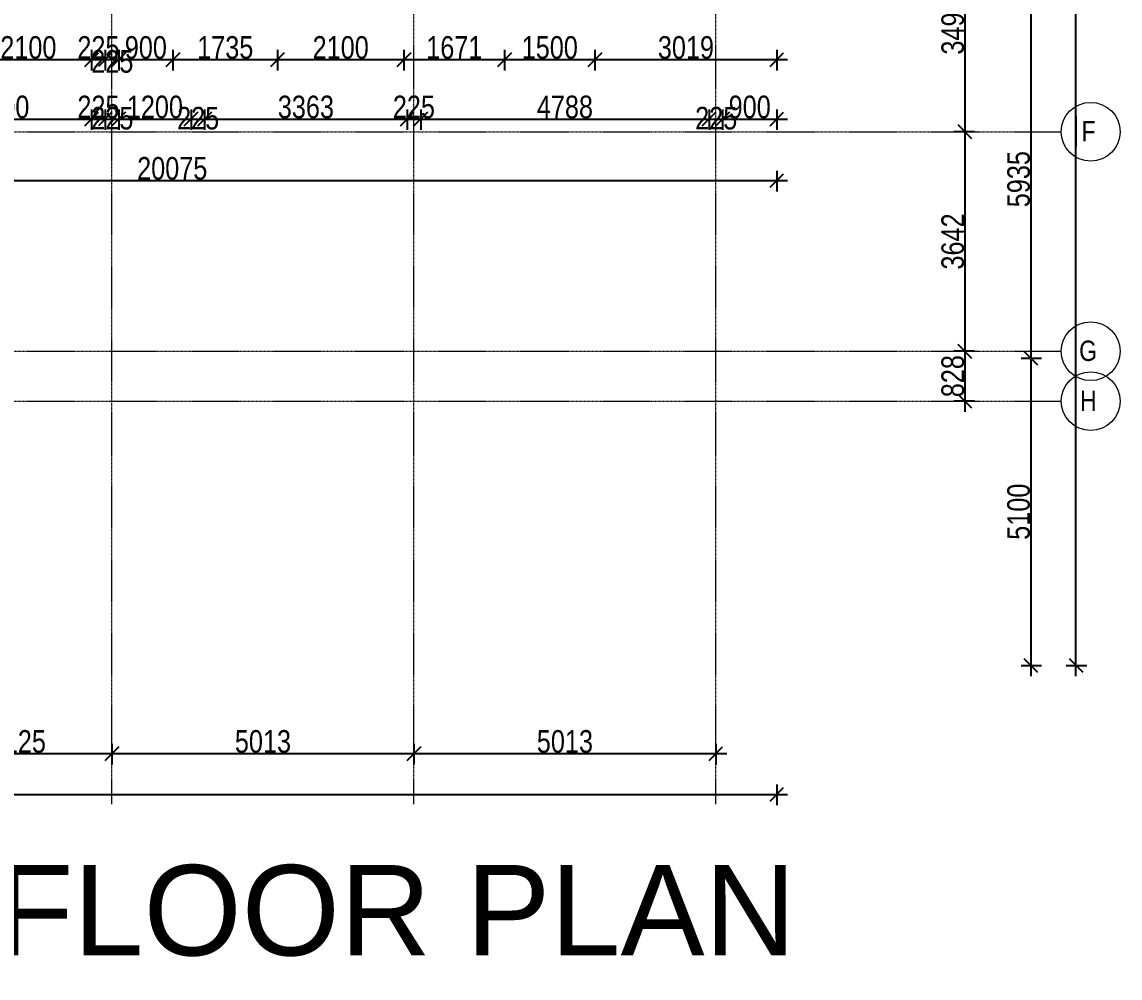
# Model space of a CAD drawing. Header units: millimetres. Extents: x -35190 to 411743, y -233114 to 23872.
# Drawn here: x 169927 to 188157, y -29549 to -13685 of the extents above; entities that cross this region are included whole.
import ezdxf

# ---------------------------------------------------------------- set-up
doc = ezdxf.new("R2010")
doc.units = ezdxf.units.MM
doc.linetypes.add('Grid Line', pattern=[22.225, 12.7, -3.175, 3.175, -3.175])
for name, color, linetype, lineweight in [('A-ANNO-DIMS', 211, 'Continuous', 9), ('G-ANNO-TEXT', 231, 'Continuous', 9), ('S-GRID', 1, 'Continuous', 9), ('S-GRID-IDEN', 1, 'Continuous', 9)]:
    doc.layers.add(name, color=color, linetype=linetype, lineweight=lineweight)
doc.styles.add('Arial_3', font='arial.ttf', dxfattribs={"width": 0.8, "height": 375})
doc.styles.add('Arial_5', font='arial.ttf', dxfattribs={"height": 750})
doc.dimstyles.new('main_4_5mm', dxfattribs={"dimscale": 304.8, "dimtxt": 382.597275, "dimasz": 0.738189, "dimexe": 0.590551, "dimexo": 0.0625, "dimgap": 0.024606, "dimtad": 1, "dimdec": 0, "dimzin": 0, "dimdsep": 46, "dimtxsty": 'Arial_3', "dimblk1": 'OBLIQUE', "dimblk2": 'OBLIQUE', "dimsah": 1, "dimcen": 0.09, "dimdle": 0.590551, "dimazin": 0, "dimtfac": 1, "dimtdec": 4, "dimtix": 1, "dimtmove": 0, "dimatfit": 3, "dimfxl": 0.590551, "dimfxlon": 1, "dimtvp": 1, "dimtolj": 1, "dimtzin": 0, "dimarcsym": 2})
doc.dimstyles.new('main_4_5mm_1', dxfattribs={"dimscale": 304.8, "dimtxt": 382.597275, "dimasz": 0.738189, "dimexe": 0.590551, "dimexo": 0.0625, "dimgap": 0.024606, "dimtad": 1, "dimdec": 0, "dimzin": 0, "dimdsep": 46, "dimtxsty": 'Arial_3', "dimblk1": 'OBLIQUE', "dimblk2": 'OBLIQUE', "dimsah": 1, "dimcen": 0.09, "dimdle": 0.590551, "dimazin": 0, "dimtfac": 1, "dimtdec": 4, "dimtix": 1, "dimtmove": 1, "dimatfit": 3, "dimfxl": 0.590551, "dimfxlon": 1, "dimtvp": 1, "dimtolj": 1, "dimtzin": 0, "dimarcsym": 2})
doc.dimstyles.new('main_4_5mm_2', dxfattribs={"dimscale": 304.8, "dimtxt": 382.597275, "dimasz": 0.738189, "dimexe": 0.590551, "dimexo": 0.0625, "dimgap": 0.024606, "dimtad": 1, "dimdec": 0, "dimzin": 0, "dimdsep": 46, "dimtxsty": 'Arial_3', "dimblk1": 'OBLIQUE', "dimblk2": 'OBLIQUE', "dimsah": 1, "dimcen": 0.09, "dimdle": 0.590551, "dimazin": 0, "dimtfac": 1, "dimtdec": 4, "dimtix": 1, "dimtmove": 0, "dimatfit": 3, "dimfxl": 0.590551, "dimfxlon": 1, "dimtvp": 1, "dimtolj": 1, "dimtzin": 0, "dimarcsym": 2})

# ---------------------------------------------------------------- blocks, each defined once
blk = doc.blocks.new('Grid - M_Grid Head - Circle-24584-FIRST FLOOR')
at = {"layer": 'S-GRID-IDEN'}
blk.add_circle((0, 0), 6.5, dxfattribs=at)
blk = doc.blocks.new('_Oblique')
at = {"color": 0, "linetype": 'ByBlock', "lineweight": -2}
blk.add_line((-0.5, -0.5), (0.5, 0.5), dxfattribs=at)
blk = doc.blocks.new('*D3652')
at = {"layer": 'A-ANNO-DIMS', "color": 0, "lineweight": -2, "transparency": 16777216}
for p, q in [((185580, -11833), (185580, -15686)), ((185741, -12013), (185400, -12013)), ((185741, -15506), (185400, -15506))]:
    blk.add_line(p, q, dxfattribs=at)
at = {"layer": 'Defpoints', "color": 0, "transparency": 16777216}
for p in [(185760, -12013), (185580, -15506), (185760, -15506)]:
    blk.add_point(p, dxfattribs=at)
at = {"layer": 'A-ANNO-DIMS', "color": 0, "lineweight": -2, "transparency": 16777216, "xscale": 224.9999999999999, "yscale": 224.9999999999999, "zscale": 224.9999999999999}
for p, rotation in [((185580, -12013), 90), ((185580, -15506), 270)]:
    blk.add_blockref('_Oblique', p, dxfattribs=dict(at, rotation=rotation))
at = {"layer": 'A-ANNO-DIMS', "color": 0, "transparency": 16777216, "insert": (185381, -13760), "char_height": 375, "width": 1101.88, "attachment_point": 5, "rotation": 90, "style": 'Arial_3'}
blk.add_mtext('\\A1;3493', dxfattribs=at)
blk = doc.blocks.new('*D3653')
at = {"layer": 'A-ANNO-DIMS', "color": 0, "lineweight": -2, "transparency": 16777216}
for p, q in [((185580, -15326), (185580, -19328)), ((185741, -15506), (185400, -15506)), ((185741, -19148), (185400, -19148))]:
    blk.add_line(p, q, dxfattribs=at)
at = {"layer": 'Defpoints', "color": 0, "transparency": 16777216}
for p in [(185760, -15506), (185580, -19148), (185760, -19148)]:
    blk.add_point(p, dxfattribs=at)
at = {"layer": 'A-ANNO-DIMS', "color": 0, "lineweight": -2, "transparency": 16777216, "xscale": 224.9999999999999, "yscale": 224.9999999999999, "zscale": 224.9999999999999}
for p, rotation in [((185580, -15506), 90), ((185580, -19148), 270)]:
    blk.add_blockref('_Oblique', p, dxfattribs=dict(at, rotation=rotation))
at = {"layer": 'A-ANNO-DIMS', "color": 0, "transparency": 16777216, "insert": (185381, -17327), "char_height": 375, "width": 1101.88, "attachment_point": 5, "rotation": 90, "style": 'Arial_3'}
blk.add_mtext('\\A1;3642', dxfattribs=at)
blk = doc.blocks.new('*D3654')
at = {"layer": 'A-ANNO-DIMS', "color": 0, "lineweight": -2, "transparency": 16777216}
for p, q in [((185580, -18968), (185580, -20156)), ((185741, -19148), (185400, -19148)), ((185741, -19976), (185400, -19976))]:
    blk.add_line(p, q, dxfattribs=at)
at = {"layer": 'Defpoints', "color": 0, "transparency": 16777216}
for p in [(185760, -19148), (185580, -19976), (185760, -19976)]:
    blk.add_point(p, dxfattribs=at)
at = {"layer": 'A-ANNO-DIMS', "color": 0, "lineweight": -2, "transparency": 16777216, "xscale": 224.9999999999999, "yscale": 224.9999999999999, "zscale": 224.9999999999999}
for p, rotation in [((185580, -19148), 90), ((185580, -19976), 270)]:
    blk.add_blockref('_Oblique', p, dxfattribs=dict(at, rotation=rotation))
at = {"layer": 'A-ANNO-DIMS', "color": 0, "transparency": 16777216, "insert": (185381, -19562), "char_height": 375, "width": 826.41, "attachment_point": 5, "rotation": 90, "style": 'Arial_3'}
blk.add_mtext('\\A1;828', dxfattribs=at)
blk = doc.blocks.new('*D3657')
at = {"layer": 'A-ANNO-DIMS', "color": 0, "lineweight": -2, "transparency": 16777216}
for p, q in [((186674, -13146), (186674, -19441)), ((186513, -13326), (186854, -13326)), ((186513, -19261), (186854, -19261))]:
    blk.add_line(p, q, dxfattribs=at)
at = {"layer": 'Defpoints', "color": 0, "transparency": 16777216}
for p in [(186494, -13326), (186494, -19261), (186674, -19261)]:
    blk.add_point(p, dxfattribs=at)
at = {"layer": 'A-ANNO-DIMS', "color": 0, "lineweight": -2, "transparency": 16777216, "xscale": 224.9999999999999, "yscale": 224.9999999999999, "zscale": 224.9999999999999}
for p, rotation in [((186674, -13326), 90), ((186674, -19261), 270)]:
    blk.add_blockref('_Oblique', p, dxfattribs=dict(at, rotation=rotation))
at = {"layer": 'A-ANNO-DIMS', "color": 0, "transparency": 16777216, "insert": (186475, -16293), "char_height": 375, "width": 1101.88, "attachment_point": 5, "rotation": 90, "style": 'Arial_3'}
blk.add_mtext('\\A1;5935', dxfattribs=at)
blk = doc.blocks.new('*D3658')
at = {"layer": 'A-ANNO-DIMS', "color": 0, "lineweight": -2, "transparency": 16777216}
for p, q in [((186674, -19081), (186674, -24541)), ((186513, -19261), (186854, -19261)), ((186513, -24361), (186854, -24361))]:
    blk.add_line(p, q, dxfattribs=at)
at = {"layer": 'Defpoints', "color": 0, "transparency": 16777216}
for p in [(186494, -19261), (186494, -24361), (186674, -24361)]:
    blk.add_point(p, dxfattribs=at)
at = {"layer": 'A-ANNO-DIMS', "color": 0, "lineweight": -2, "transparency": 16777216, "xscale": 224.9999999999999, "yscale": 224.9999999999999, "zscale": 224.9999999999999}
for p, rotation in [((186674, -19261), 90), ((186674, -24361), 270)]:
    blk.add_blockref('_Oblique', p, dxfattribs=dict(at, rotation=rotation))
at = {"layer": 'A-ANNO-DIMS', "color": 0, "transparency": 16777216, "insert": (186475, -21811), "char_height": 375, "width": 1101.88, "attachment_point": 5, "rotation": 90, "style": 'Arial_3'}
blk.add_mtext('\\A1;5100', dxfattribs=at)
blk = doc.blocks.new('*D3659')
at = {"layer": 'A-ANNO-DIMS', "color": 0, "lineweight": -2, "transparency": 16777216}
for p, q in [((187424, -24541), (187424, 11254)), ((187263, 11074), (187604, 11074)), ((187263, -24361), (187604, -24361))]:
    blk.add_line(p, q, dxfattribs=at)
at = {"layer": 'Defpoints', "color": 0, "transparency": 16777216}
for p in [(187244, 11074), (187424, 11074), (187244, -24361)]:
    blk.add_point(p, dxfattribs=at)
at = {"layer": 'A-ANNO-DIMS', "color": 0, "lineweight": -2, "transparency": 16777216, "xscale": 224.9999999999999, "yscale": 224.9999999999999, "zscale": 224.9999999999999}
for p, rotation in [((187424, 11074), 90), ((187424, -24361), 270)]:
    blk.add_blockref('_Oblique', p, dxfattribs=dict(at, rotation=rotation))
at = {"layer": 'A-ANNO-DIMS', "color": 0, "transparency": 16777216, "insert": (187225, -6643), "char_height": 375, "width": 1377.35, "attachment_point": 5, "rotation": 90, "style": 'Arial_3'}
blk.add_mtext('\\A1;35435', dxfattribs=at)
blk = doc.blocks.new('*D3677')
at = {"layer": 'A-ANNO-DIMS', "color": 0, "lineweight": -2, "transparency": 16777216}
for p, q in [((168297, -25664), (168297, -26005)), ((171422, -25664), (171422, -26005)), ((168117, -25825), (171602, -25825))]:
    blk.add_line(p, q, dxfattribs=at)
at = {"layer": 'Defpoints', "color": 0, "transparency": 16777216}
for p in [(168297, -25645), (171422, -25645), (171422, -25825)]:
    blk.add_point(p, dxfattribs=at)
at = {"layer": 'A-ANNO-DIMS', "color": 0, "lineweight": -2, "transparency": 16777216, "xscale": 224.9999999999999, "yscale": 224.9999999999999, "zscale": 224.9999999999999, "rotation": 180}
blk.add_blockref('_Oblique', (168297, -25825), dxfattribs=at)
at = {"layer": 'A-ANNO-DIMS', "color": 0, "lineweight": -2, "transparency": 16777216, "xscale": 224.9999999999999, "yscale": 224.9999999999999, "zscale": 224.9999999999999}
blk.add_blockref('_Oblique', (171422, -25825), dxfattribs=at)
at = {"layer": 'A-ANNO-DIMS', "color": 0, "transparency": 16777216, "insert": (169859, -25625), "char_height": 375, "width": 1101.88, "attachment_point": 5, "style": 'Arial_3'}
blk.add_mtext('\\A1;3125', dxfattribs=at)
blk = doc.blocks.new('*D3678')
at = {"layer": 'A-ANNO-DIMS', "color": 0, "lineweight": -2, "transparency": 16777216}
for p, q in [((171422, -25664), (171422, -26005)), ((176434, -25664), (176434, -26005)), ((171242, -25825), (176614, -25825))]:
    blk.add_line(p, q, dxfattribs=at)
at = {"layer": 'Defpoints', "color": 0, "transparency": 16777216}
for p in [(171422, -25645), (176434, -25645), (176434, -25825)]:
    blk.add_point(p, dxfattribs=at)
at = {"layer": 'A-ANNO-DIMS', "color": 0, "lineweight": -2, "transparency": 16777216, "xscale": 224.9999999999999, "yscale": 224.9999999999999, "zscale": 224.9999999999999, "rotation": 180}
blk.add_blockref('_Oblique', (171422, -25825), dxfattribs=at)
at = {"layer": 'A-ANNO-DIMS', "color": 0, "lineweight": -2, "transparency": 16777216, "xscale": 224.9999999999999, "yscale": 224.9999999999999, "zscale": 224.9999999999999}
blk.add_blockref('_Oblique', (176434, -25825), dxfattribs=at)
at = {"layer": 'A-ANNO-DIMS', "color": 0, "transparency": 16777216, "insert": (173928, -25625), "char_height": 375, "width": 1101.88, "attachment_point": 5, "style": 'Arial_3'}
blk.add_mtext('\\A1;5013', dxfattribs=at)
blk = doc.blocks.new('*D3679')
at = {"layer": 'A-ANNO-DIMS', "color": 0, "lineweight": -2, "transparency": 16777216}
for p, q in [((176434, -25664), (176434, -26005)), ((181447, -25664), (181447, -26005)), ((176254, -25825), (181627, -25825))]:
    blk.add_line(p, q, dxfattribs=at)
at = {"layer": 'Defpoints', "color": 0, "transparency": 16777216}
for p in [(176434, -25645), (181447, -25645), (181447, -25825)]:
    blk.add_point(p, dxfattribs=at)
at = {"layer": 'A-ANNO-DIMS', "color": 0, "lineweight": -2, "transparency": 16777216, "xscale": 224.9999999999999, "yscale": 224.9999999999999, "zscale": 224.9999999999999, "rotation": 180}
blk.add_blockref('_Oblique', (176434, -25825), dxfattribs=at)
at = {"layer": 'A-ANNO-DIMS', "color": 0, "lineweight": -2, "transparency": 16777216, "xscale": 224.9999999999999, "yscale": 224.9999999999999, "zscale": 224.9999999999999}
blk.add_blockref('_Oblique', (181447, -25825), dxfattribs=at)
at = {"layer": 'A-ANNO-DIMS', "color": 0, "transparency": 16777216, "insert": (178941, -25625), "char_height": 375, "width": 1101.88, "attachment_point": 5, "style": 'Arial_3'}
blk.add_mtext('\\A1;5013', dxfattribs=at)
blk = doc.blocks.new('*D3715')
at = {"layer": 'A-ANNO-DIMS', "color": 0, "lineweight": -2, "transparency": 16777216}
for p, q in [((168984, -14148), (168984, -14489)), ((171084, -14148), (171084, -14489)), ((168804, -14309), (171264, -14309))]:
    blk.add_line(p, q, dxfattribs=at)
at = {"layer": 'Defpoints', "color": 0, "transparency": 16777216}
for p in [(168984, -14129), (171084, -14129), (171084, -14309)]:
    blk.add_point(p, dxfattribs=at)
at = {"layer": 'A-ANNO-DIMS', "color": 0, "lineweight": -2, "transparency": 16777216, "xscale": 224.9999999999999, "yscale": 224.9999999999999, "zscale": 224.9999999999999, "rotation": 180}
blk.add_blockref('_Oblique', (168984, -14309), dxfattribs=at)
at = {"layer": 'A-ANNO-DIMS', "color": 0, "lineweight": -2, "transparency": 16777216, "xscale": 224.9999999999999, "yscale": 224.9999999999999, "zscale": 224.9999999999999}
blk.add_blockref('_Oblique', (171084, -14309), dxfattribs=at)
at = {"layer": 'A-ANNO-DIMS', "color": 0, "transparency": 16777216, "insert": (170034, -14110), "char_height": 375, "width": 1101.88, "attachment_point": 5, "style": 'Arial_3'}
blk.add_mtext('\\A1;2100', dxfattribs=at)
blk = doc.blocks.new('*D3716')
at = {"layer": 'A-ANNO-DIMS', "color": 0, "lineweight": -2, "transparency": 16777216}
for p, q in [((171084, -14148), (171084, -14489)), ((171309, -14148), (171309, -14489)), ((171084, -14309), (170859, -14309)), ((171084, -14309), (171309, -14309)), ((171309, -14309), (171534, -14309))]:
    blk.add_line(p, q, dxfattribs=at)
at = {"layer": 'Defpoints', "color": 0, "transparency": 16777216}
for p in [(171084, -14129), (171309, -14129), (171309, -14309)]:
    blk.add_point(p, dxfattribs=at)
at = {"layer": 'A-ANNO-DIMS', "color": 0, "lineweight": -2, "transparency": 16777216, "xscale": 224.9999999999999, "yscale": 224.9999999999999, "zscale": 224.9999999999999}
blk.add_blockref('_Oblique', (171084, -14309), dxfattribs=at)
at = {"layer": 'A-ANNO-DIMS', "color": 0, "lineweight": -2, "transparency": 16777216, "xscale": 224.9999999999999, "yscale": 224.9999999999999, "zscale": 224.9999999999999, "rotation": 180}
blk.add_blockref('_Oblique', (171309, -14309), dxfattribs=at)
at = {"layer": 'A-ANNO-DIMS', "color": 0, "transparency": 16777216, "insert": (171197, -14110), "char_height": 375, "width": 826.41, "attachment_point": 5, "style": 'Arial_3'}
blk.add_mtext('\\A1;225', dxfattribs=at)
blk = doc.blocks.new('*D3717')
at = {"layer": 'A-ANNO-DIMS', "color": 0, "lineweight": -2, "transparency": 16777216}
for p, q in [((171309, -14148), (171309, -14489)), ((171534, -14148), (171534, -14489)), ((171129, -14309), (171714, -14309))]:
    blk.add_line(p, q, dxfattribs=at)
at = {"layer": 'Defpoints', "color": 0, "transparency": 16777216}
for p in [(171309, -14129), (171534, -14129), (171534, -14309)]:
    blk.add_point(p, dxfattribs=at)
at = {"layer": 'A-ANNO-DIMS', "color": 0, "lineweight": -2, "transparency": 16777216, "xscale": 224.9999999999999, "yscale": 224.9999999999999, "zscale": 224.9999999999999, "rotation": 180}
blk.add_blockref('_Oblique', (171309, -14309), dxfattribs=at)
at = {"layer": 'A-ANNO-DIMS', "color": 0, "lineweight": -2, "transparency": 16777216, "xscale": 224.9999999999999, "yscale": 224.9999999999999, "zscale": 224.9999999999999}
blk.add_blockref('_Oblique', (171534, -14309), dxfattribs=at)
at = {"layer": 'A-ANNO-DIMS', "color": 0, "transparency": 16777216, "insert": (171078, -14151), "char_height": 375, "width": 826.41, "attachment_point": 1, "line_spacing_factor": 0.941778, "style": 'Arial_3'}
blk.add_mtext('\\A1;225', dxfattribs=at)
blk = doc.blocks.new('*D3718')
at = {"layer": 'A-ANNO-DIMS', "color": 0, "lineweight": -2, "transparency": 16777216}
for p, q in [((171534, -14148), (171534, -14489)), ((172434, -14148), (172434, -14489)), ((171354, -14309), (172614, -14309))]:
    blk.add_line(p, q, dxfattribs=at)
at = {"layer": 'Defpoints', "color": 0, "transparency": 16777216}
for p in [(171534, -14129), (172434, -14129), (172434, -14309)]:
    blk.add_point(p, dxfattribs=at)
at = {"layer": 'A-ANNO-DIMS', "color": 0, "lineweight": -2, "transparency": 16777216, "xscale": 224.9999999999999, "yscale": 224.9999999999999, "zscale": 224.9999999999999, "rotation": 180}
blk.add_blockref('_Oblique', (171534, -14309), dxfattribs=at)
at = {"layer": 'A-ANNO-DIMS', "color": 0, "lineweight": -2, "transparency": 16777216, "xscale": 224.9999999999999, "yscale": 224.9999999999999, "zscale": 224.9999999999999}
blk.add_blockref('_Oblique', (172434, -14309), dxfattribs=at)
at = {"layer": 'A-ANNO-DIMS', "color": 0, "transparency": 16777216, "insert": (171984, -14110), "char_height": 375, "width": 826.41, "attachment_point": 5, "style": 'Arial_3'}
blk.add_mtext('\\A1;900', dxfattribs=at)
blk = doc.blocks.new('*D3719')
at = {"layer": 'A-ANNO-DIMS', "color": 0, "lineweight": -2, "transparency": 16777216}
for p, q in [((172434, -14148), (172434, -14489)), ((174169, -14148), (174169, -14489)), ((172254, -14309), (174349, -14309))]:
    blk.add_line(p, q, dxfattribs=at)
at = {"layer": 'Defpoints', "color": 0, "transparency": 16777216}
for p in [(172434, -14129), (174169, -14129), (174169, -14309)]:
    blk.add_point(p, dxfattribs=at)
at = {"layer": 'A-ANNO-DIMS', "color": 0, "lineweight": -2, "transparency": 16777216, "xscale": 224.9999999999999, "yscale": 224.9999999999999, "zscale": 224.9999999999999, "rotation": 180}
blk.add_blockref('_Oblique', (172434, -14309), dxfattribs=at)
at = {"layer": 'A-ANNO-DIMS', "color": 0, "lineweight": -2, "transparency": 16777216, "xscale": 224.9999999999999, "yscale": 224.9999999999999, "zscale": 224.9999999999999}
blk.add_blockref('_Oblique', (174169, -14309), dxfattribs=at)
at = {"layer": 'A-ANNO-DIMS', "color": 0, "transparency": 16777216, "insert": (173302, -14110), "char_height": 375, "width": 1101.88, "attachment_point": 5, "style": 'Arial_3'}
blk.add_mtext('\\A1;1735', dxfattribs=at)
blk = doc.blocks.new('*D3720')
at = {"layer": 'A-ANNO-DIMS', "color": 0, "lineweight": -2, "transparency": 16777216}
for p, q in [((174169, -14148), (174169, -14489)), ((176269, -14148), (176269, -14489)), ((173989, -14309), (176449, -14309))]:
    blk.add_line(p, q, dxfattribs=at)
at = {"layer": 'Defpoints', "color": 0, "transparency": 16777216}
for p in [(174169, -14129), (176269, -14129), (176269, -14309)]:
    blk.add_point(p, dxfattribs=at)
at = {"layer": 'A-ANNO-DIMS', "color": 0, "lineweight": -2, "transparency": 16777216, "xscale": 224.9999999999999, "yscale": 224.9999999999999, "zscale": 224.9999999999999, "rotation": 180}
blk.add_blockref('_Oblique', (174169, -14309), dxfattribs=at)
at = {"layer": 'A-ANNO-DIMS', "color": 0, "lineweight": -2, "transparency": 16777216, "xscale": 224.9999999999999, "yscale": 224.9999999999999, "zscale": 224.9999999999999}
blk.add_blockref('_Oblique', (176269, -14309), dxfattribs=at)
at = {"layer": 'A-ANNO-DIMS', "color": 0, "transparency": 16777216, "insert": (175219, -14110), "char_height": 375, "width": 1101.88, "attachment_point": 5, "style": 'Arial_3'}
blk.add_mtext('\\A1;2100', dxfattribs=at)
blk = doc.blocks.new('*D3721')
at = {"layer": 'A-ANNO-DIMS', "color": 0, "lineweight": -2, "transparency": 16777216}
for p, q in [((176269, -14148), (176269, -14489)), ((177940, -14148), (177940, -14489)), ((176089, -14309), (178120, -14309))]:
    blk.add_line(p, q, dxfattribs=at)
at = {"layer": 'Defpoints', "color": 0, "transparency": 16777216}
for p in [(176269, -14129), (177940, -14129), (177940, -14309)]:
    blk.add_point(p, dxfattribs=at)
at = {"layer": 'A-ANNO-DIMS', "color": 0, "lineweight": -2, "transparency": 16777216, "xscale": 224.9999999999999, "yscale": 224.9999999999999, "zscale": 224.9999999999999, "rotation": 180}
blk.add_blockref('_Oblique', (176269, -14309), dxfattribs=at)
at = {"layer": 'A-ANNO-DIMS', "color": 0, "lineweight": -2, "transparency": 16777216, "xscale": 224.9999999999999, "yscale": 224.9999999999999, "zscale": 224.9999999999999}
blk.add_blockref('_Oblique', (177940, -14309), dxfattribs=at)
at = {"layer": 'A-ANNO-DIMS', "color": 0, "transparency": 16777216, "insert": (177105, -14110), "char_height": 375, "width": 1101.88, "attachment_point": 5, "style": 'Arial_3'}
blk.add_mtext('\\A1;1671', dxfattribs=at)
blk = doc.blocks.new('*D3722')
at = {"layer": 'A-ANNO-DIMS', "color": 0, "lineweight": -2, "transparency": 16777216}
for p, q in [((177940, -14148), (177940, -14489)), ((179440, -14148), (179440, -14489)), ((177760, -14309), (179620, -14309))]:
    blk.add_line(p, q, dxfattribs=at)
at = {"layer": 'Defpoints', "color": 0, "transparency": 16777216}
for p in [(177940, -14129), (179440, -14129), (179440, -14309)]:
    blk.add_point(p, dxfattribs=at)
at = {"layer": 'A-ANNO-DIMS', "color": 0, "lineweight": -2, "transparency": 16777216, "xscale": 224.9999999999999, "yscale": 224.9999999999999, "zscale": 224.9999999999999, "rotation": 180}
blk.add_blockref('_Oblique', (177940, -14309), dxfattribs=at)
at = {"layer": 'A-ANNO-DIMS', "color": 0, "lineweight": -2, "transparency": 16777216, "xscale": 224.9999999999999, "yscale": 224.9999999999999, "zscale": 224.9999999999999}
blk.add_blockref('_Oblique', (179440, -14309), dxfattribs=at)
at = {"layer": 'A-ANNO-DIMS', "color": 0, "transparency": 16777216, "insert": (178690, -14110), "char_height": 375, "width": 1101.88, "attachment_point": 5, "style": 'Arial_3'}
blk.add_mtext('\\A1;1500', dxfattribs=at)
blk = doc.blocks.new('*D3723')
at = {"layer": 'A-ANNO-DIMS', "color": 0, "lineweight": -2, "transparency": 16777216}
for p, q in [((179440, -14148), (179440, -14489)), ((182459, -14148), (182459, -14489)), ((179260, -14309), (182639, -14309))]:
    blk.add_line(p, q, dxfattribs=at)
at = {"layer": 'Defpoints', "color": 0, "transparency": 16777216}
for p in [(179440, -14129), (182459, -14129), (182459, -14309)]:
    blk.add_point(p, dxfattribs=at)
at = {"layer": 'A-ANNO-DIMS', "color": 0, "lineweight": -2, "transparency": 16777216, "xscale": 224.9999999999999, "yscale": 224.9999999999999, "zscale": 224.9999999999999, "rotation": 180}
blk.add_blockref('_Oblique', (179440, -14309), dxfattribs=at)
at = {"layer": 'A-ANNO-DIMS', "color": 0, "lineweight": -2, "transparency": 16777216, "xscale": 224.9999999999999, "yscale": 224.9999999999999, "zscale": 224.9999999999999}
blk.add_blockref('_Oblique', (182459, -14309), dxfattribs=at)
at = {"layer": 'A-ANNO-DIMS', "color": 0, "transparency": 16777216, "insert": (180950, -14110), "char_height": 375, "width": 1101.88, "attachment_point": 5, "style": 'Arial_3'}
blk.add_mtext('\\A1;3019', dxfattribs=at)
blk = doc.blocks.new('*D3728')
at = {"layer": 'A-ANNO-DIMS', "color": 0, "lineweight": -2, "transparency": 16777216}
for p, q in [((167904, -15296), (171264, -15296)), ((168084, -15135), (168084, -15476)), ((171084, -15135), (171084, -15476))]:
    blk.add_line(p, q, dxfattribs=at)
at = {"layer": 'Defpoints', "color": 0, "transparency": 16777216}
for p in [(168084, -15116), (171084, -15116), (171084, -15296)]:
    blk.add_point(p, dxfattribs=at)
at = {"layer": 'A-ANNO-DIMS', "color": 0, "lineweight": -2, "transparency": 16777216, "xscale": 224.9999999999999, "yscale": 224.9999999999999, "zscale": 224.9999999999999, "rotation": 180}
blk.add_blockref('_Oblique', (168084, -15296), dxfattribs=at)
at = {"layer": 'A-ANNO-DIMS', "color": 0, "lineweight": -2, "transparency": 16777216, "xscale": 224.9999999999999, "yscale": 224.9999999999999, "zscale": 224.9999999999999}
blk.add_blockref('_Oblique', (171084, -15296), dxfattribs=at)
at = {"layer": 'A-ANNO-DIMS', "color": 0, "transparency": 16777216, "insert": (169584, -15097), "char_height": 375, "width": 1101.88, "attachment_point": 5, "style": 'Arial_3'}
blk.add_mtext('\\A1;3000', dxfattribs=at)
blk = doc.blocks.new('*D3729')
at = {"layer": 'A-ANNO-DIMS', "color": 0, "lineweight": -2, "transparency": 16777216}
for p, q in [((171084, -15296), (170859, -15296)), ((171084, -15135), (171084, -15476)), ((171084, -15296), (171309, -15296)), ((171309, -15135), (171309, -15476)), ((171309, -15296), (171534, -15296))]:
    blk.add_line(p, q, dxfattribs=at)
at = {"layer": 'Defpoints', "color": 0, "transparency": 16777216}
for p in [(171084, -15116), (171309, -15116), (171309, -15296)]:
    blk.add_point(p, dxfattribs=at)
at = {"layer": 'A-ANNO-DIMS', "color": 0, "lineweight": -2, "transparency": 16777216, "xscale": 224.9999999999999, "yscale": 224.9999999999999, "zscale": 224.9999999999999}
blk.add_blockref('_Oblique', (171084, -15296), dxfattribs=at)
at = {"layer": 'A-ANNO-DIMS', "color": 0, "lineweight": -2, "transparency": 16777216, "xscale": 224.9999999999999, "yscale": 224.9999999999999, "zscale": 224.9999999999999, "rotation": 180}
blk.add_blockref('_Oblique', (171309, -15296), dxfattribs=at)
at = {"layer": 'A-ANNO-DIMS', "color": 0, "transparency": 16777216, "insert": (171197, -15097), "char_height": 375, "width": 826.41, "attachment_point": 5, "style": 'Arial_3'}
blk.add_mtext('\\A1;225', dxfattribs=at)
blk = doc.blocks.new('*D3730')
at = {"layer": 'A-ANNO-DIMS', "color": 0, "lineweight": -2, "transparency": 16777216}
for p, q in [((171129, -15296), (171714, -15296)), ((171309, -15135), (171309, -15476)), ((171534, -15135), (171534, -15476))]:
    blk.add_line(p, q, dxfattribs=at)
at = {"layer": 'Defpoints', "color": 0, "transparency": 16777216}
for p in [(171309, -15116), (171534, -15116), (171534, -15296)]:
    blk.add_point(p, dxfattribs=at)
at = {"layer": 'A-ANNO-DIMS', "color": 0, "lineweight": -2, "transparency": 16777216, "xscale": 224.9999999999999, "yscale": 224.9999999999999, "zscale": 224.9999999999999, "rotation": 180}
blk.add_blockref('_Oblique', (171309, -15296), dxfattribs=at)
at = {"layer": 'A-ANNO-DIMS', "color": 0, "lineweight": -2, "transparency": 16777216, "xscale": 224.9999999999999, "yscale": 224.9999999999999, "zscale": 224.9999999999999}
blk.add_blockref('_Oblique', (171534, -15296), dxfattribs=at)
at = {"layer": 'A-ANNO-DIMS', "color": 0, "transparency": 16777216, "insert": (171078, -15093), "char_height": 375, "width": 826.41, "attachment_point": 1, "line_spacing_factor": 0.941778, "style": 'Arial_3'}
blk.add_mtext('\\A1;225', dxfattribs=at)
blk = doc.blocks.new('*D3731')
at = {"layer": 'A-ANNO-DIMS', "color": 0, "lineweight": -2, "transparency": 16777216}
for p, q in [((171354, -15296), (172914, -15296)), ((171534, -15135), (171534, -15476)), ((172734, -15135), (172734, -15476))]:
    blk.add_line(p, q, dxfattribs=at)
at = {"layer": 'Defpoints', "color": 0, "transparency": 16777216}
for p in [(171534, -15116), (172734, -15116), (172734, -15296)]:
    blk.add_point(p, dxfattribs=at)
at = {"layer": 'A-ANNO-DIMS', "color": 0, "lineweight": -2, "transparency": 16777216, "xscale": 224.9999999999999, "yscale": 224.9999999999999, "zscale": 224.9999999999999, "rotation": 180}
blk.add_blockref('_Oblique', (171534, -15296), dxfattribs=at)
at = {"layer": 'A-ANNO-DIMS', "color": 0, "lineweight": -2, "transparency": 16777216, "xscale": 224.9999999999999, "yscale": 224.9999999999999, "zscale": 224.9999999999999}
blk.add_blockref('_Oblique', (172734, -15296), dxfattribs=at)
at = {"layer": 'A-ANNO-DIMS', "color": 0, "transparency": 16777216, "insert": (172134, -15097), "char_height": 375, "width": 1101.88, "attachment_point": 5, "style": 'Arial_3'}
blk.add_mtext('\\A1;1200', dxfattribs=at)
blk = doc.blocks.new('*D3732')
at = {"layer": 'A-ANNO-DIMS', "color": 0, "lineweight": -2, "transparency": 16777216}
for p, q in [((172554, -15296), (173139, -15296)), ((172734, -15135), (172734, -15476)), ((172959, -15135), (172959, -15476))]:
    blk.add_line(p, q, dxfattribs=at)
at = {"layer": 'Defpoints', "color": 0, "transparency": 16777216}
for p in [(172734, -15116), (172959, -15116), (172959, -15296)]:
    blk.add_point(p, dxfattribs=at)
at = {"layer": 'A-ANNO-DIMS', "color": 0, "lineweight": -2, "transparency": 16777216, "xscale": 224.9999999999999, "yscale": 224.9999999999999, "zscale": 224.9999999999999, "rotation": 180}
blk.add_blockref('_Oblique', (172734, -15296), dxfattribs=at)
at = {"layer": 'A-ANNO-DIMS', "color": 0, "lineweight": -2, "transparency": 16777216, "xscale": 224.9999999999999, "yscale": 224.9999999999999, "zscale": 224.9999999999999}
blk.add_blockref('_Oblique', (172959, -15296), dxfattribs=at)
at = {"layer": 'A-ANNO-DIMS', "color": 0, "transparency": 16777216, "insert": (172503, -15093), "char_height": 375, "width": 826.41, "attachment_point": 1, "line_spacing_factor": 0.941778, "style": 'Arial_3'}
blk.add_mtext('\\A1;225', dxfattribs=at)
blk = doc.blocks.new('*D3733')
at = {"layer": 'A-ANNO-DIMS', "color": 0, "lineweight": -2, "transparency": 16777216}
for p, q in [((172779, -15296), (176502, -15296)), ((172959, -15135), (172959, -15476)), ((176322, -15135), (176322, -15476))]:
    blk.add_line(p, q, dxfattribs=at)
at = {"layer": 'Defpoints', "color": 0, "transparency": 16777216}
for p in [(172959, -15116), (176322, -15116), (176322, -15296)]:
    blk.add_point(p, dxfattribs=at)
at = {"layer": 'A-ANNO-DIMS', "color": 0, "lineweight": -2, "transparency": 16777216, "xscale": 224.9999999999999, "yscale": 224.9999999999999, "zscale": 224.9999999999999, "rotation": 180}
blk.add_blockref('_Oblique', (172959, -15296), dxfattribs=at)
at = {"layer": 'A-ANNO-DIMS', "color": 0, "lineweight": -2, "transparency": 16777216, "xscale": 224.9999999999999, "yscale": 224.9999999999999, "zscale": 224.9999999999999}
blk.add_blockref('_Oblique', (176322, -15296), dxfattribs=at)
at = {"layer": 'A-ANNO-DIMS', "color": 0, "transparency": 16777216, "insert": (174641, -15097), "char_height": 375, "width": 1101.88, "attachment_point": 5, "style": 'Arial_3'}
blk.add_mtext('\\A1;3363', dxfattribs=at)
blk = doc.blocks.new('*D3734')
at = {"layer": 'A-ANNO-DIMS', "color": 0, "lineweight": -2, "transparency": 16777216}
for p, q in [((176322, -15296), (176097, -15296)), ((176322, -15135), (176322, -15476)), ((176322, -15296), (176547, -15296)), ((176547, -15135), (176547, -15476)), ((176547, -15296), (176772, -15296))]:
    blk.add_line(p, q, dxfattribs=at)
at = {"layer": 'Defpoints', "color": 0, "transparency": 16777216}
for p in [(176322, -15116), (176547, -15116), (176547, -15296)]:
    blk.add_point(p, dxfattribs=at)
at = {"layer": 'A-ANNO-DIMS', "color": 0, "lineweight": -2, "transparency": 16777216, "xscale": 224.9999999999999, "yscale": 224.9999999999999, "zscale": 224.9999999999999}
blk.add_blockref('_Oblique', (176322, -15296), dxfattribs=at)
at = {"layer": 'A-ANNO-DIMS', "color": 0, "lineweight": -2, "transparency": 16777216, "xscale": 224.9999999999999, "yscale": 224.9999999999999, "zscale": 224.9999999999999, "rotation": 180}
blk.add_blockref('_Oblique', (176547, -15296), dxfattribs=at)
at = {"layer": 'A-ANNO-DIMS', "color": 0, "transparency": 16777216, "insert": (176434, -15097), "char_height": 375, "width": 826.41, "attachment_point": 5, "style": 'Arial_3'}
blk.add_mtext('\\A1;225', dxfattribs=at)
blk = doc.blocks.new('*D3735')
at = {"layer": 'A-ANNO-DIMS', "color": 0, "lineweight": -2, "transparency": 16777216}
for p, q in [((176367, -15296), (181514, -15296)), ((176547, -15135), (176547, -15476)), ((181334, -15135), (181334, -15476))]:
    blk.add_line(p, q, dxfattribs=at)
at = {"layer": 'Defpoints', "color": 0, "transparency": 16777216}
for p in [(176547, -15116), (181334, -15116), (181334, -15296)]:
    blk.add_point(p, dxfattribs=at)
at = {"layer": 'A-ANNO-DIMS', "color": 0, "lineweight": -2, "transparency": 16777216, "xscale": 224.9999999999999, "yscale": 224.9999999999999, "zscale": 224.9999999999999, "rotation": 180}
blk.add_blockref('_Oblique', (176547, -15296), dxfattribs=at)
at = {"layer": 'A-ANNO-DIMS', "color": 0, "lineweight": -2, "transparency": 16777216, "xscale": 224.9999999999999, "yscale": 224.9999999999999, "zscale": 224.9999999999999}
blk.add_blockref('_Oblique', (181334, -15296), dxfattribs=at)
at = {"layer": 'A-ANNO-DIMS', "color": 0, "transparency": 16777216, "insert": (178941, -15097), "char_height": 375, "width": 1101.88, "attachment_point": 5, "style": 'Arial_3'}
blk.add_mtext('\\A1;4788', dxfattribs=at)
blk = doc.blocks.new('*D3736')
at = {"layer": 'A-ANNO-DIMS', "color": 0, "lineweight": -2, "transparency": 16777216}
for p, q in [((181154, -15296), (181739, -15296)), ((181334, -15135), (181334, -15476)), ((181559, -15135), (181559, -15476))]:
    blk.add_line(p, q, dxfattribs=at)
at = {"layer": 'Defpoints', "color": 0, "transparency": 16777216}
for p in [(181334, -15116), (181559, -15116), (181559, -15296)]:
    blk.add_point(p, dxfattribs=at)
at = {"layer": 'A-ANNO-DIMS', "color": 0, "lineweight": -2, "transparency": 16777216, "xscale": 224.9999999999999, "yscale": 224.9999999999999, "zscale": 224.9999999999999, "rotation": 180}
blk.add_blockref('_Oblique', (181334, -15296), dxfattribs=at)
at = {"layer": 'A-ANNO-DIMS', "color": 0, "lineweight": -2, "transparency": 16777216, "xscale": 224.9999999999999, "yscale": 224.9999999999999, "zscale": 224.9999999999999}
blk.add_blockref('_Oblique', (181559, -15296), dxfattribs=at)
at = {"layer": 'A-ANNO-DIMS', "color": 0, "transparency": 16777216, "insert": (181103, -15093), "char_height": 375, "width": 826.41, "attachment_point": 1, "line_spacing_factor": 0.941778, "style": 'Arial_3'}
blk.add_mtext('\\A1;225', dxfattribs=at)
blk = doc.blocks.new('*D3737')
at = {"layer": 'A-ANNO-DIMS', "color": 0, "lineweight": -2, "transparency": 16777216}
for p, q in [((181379, -15296), (182639, -15296)), ((181559, -15135), (181559, -15476)), ((182459, -15135), (182459, -15476))]:
    blk.add_line(p, q, dxfattribs=at)
at = {"layer": 'Defpoints', "color": 0, "transparency": 16777216}
for p in [(181559, -15116), (182459, -15116), (182459, -15296)]:
    blk.add_point(p, dxfattribs=at)
at = {"layer": 'A-ANNO-DIMS', "color": 0, "lineweight": -2, "transparency": 16777216, "xscale": 224.9999999999999, "yscale": 224.9999999999999, "zscale": 224.9999999999999, "rotation": 180}
blk.add_blockref('_Oblique', (181559, -15296), dxfattribs=at)
at = {"layer": 'A-ANNO-DIMS', "color": 0, "lineweight": -2, "transparency": 16777216, "xscale": 224.9999999999999, "yscale": 224.9999999999999, "zscale": 224.9999999999999}
blk.add_blockref('_Oblique', (182459, -15296), dxfattribs=at)
at = {"layer": 'A-ANNO-DIMS', "color": 0, "transparency": 16777216, "insert": (182009, -15097), "char_height": 375, "width": 826.41, "attachment_point": 5, "style": 'Arial_3'}
blk.add_mtext('\\A1;900', dxfattribs=at)
blk = doc.blocks.new('*D3739')
at = {"layer": 'A-ANNO-DIMS', "color": 0, "lineweight": -2, "transparency": 16777216}
for p, q in [((162384, -16154), (162384, -16495)), ((182459, -16154), (182459, -16495)), ((162204, -16315), (182639, -16315))]:
    blk.add_line(p, q, dxfattribs=at)
at = {"layer": 'Defpoints', "color": 0, "transparency": 16777216}
for p in [(162384, -16135), (182459, -16135), (182459, -16315)]:
    blk.add_point(p, dxfattribs=at)
at = {"layer": 'A-ANNO-DIMS', "color": 0, "lineweight": -2, "transparency": 16777216, "xscale": 224.9999999999999, "yscale": 224.9999999999999, "zscale": 224.9999999999999, "rotation": 180}
blk.add_blockref('_Oblique', (162384, -16315), dxfattribs=at)
at = {"layer": 'A-ANNO-DIMS', "color": 0, "lineweight": -2, "transparency": 16777216, "xscale": 224.9999999999999, "yscale": 224.9999999999999, "zscale": 224.9999999999999}
blk.add_blockref('_Oblique', (182459, -16315), dxfattribs=at)
at = {"layer": 'A-ANNO-DIMS', "color": 0, "transparency": 16777216, "insert": (172422, -16116), "char_height": 375, "width": 1377.35, "attachment_point": 5, "style": 'Arial_3'}
blk.add_mtext('\\A1;20075', dxfattribs=at)
blk = doc.blocks.new('*D4016')
at = {"layer": 'A-ANNO-DIMS', "color": 0, "lineweight": -2, "transparency": 16777216}
for p, q in [((128384, -26340), (128384, -26681)), ((182459, -26340), (182459, -26681)), ((128204, -26501), (182639, -26501))]:
    blk.add_line(p, q, dxfattribs=at)
at = {"layer": 'Defpoints', "color": 0, "transparency": 16777216}
for p in [(128384, -26321), (182459, -26321), (182459, -26501)]:
    blk.add_point(p, dxfattribs=at)
at = {"layer": 'A-ANNO-DIMS', "color": 0, "lineweight": -2, "transparency": 16777216, "xscale": 224.9999999999999, "yscale": 224.9999999999999, "zscale": 224.9999999999999, "rotation": 180}
blk.add_blockref('_Oblique', (128384, -26501), dxfattribs=at)
at = {"layer": 'A-ANNO-DIMS', "color": 0, "lineweight": -2, "transparency": 16777216, "xscale": 224.9999999999999, "yscale": 224.9999999999999, "zscale": 224.9999999999999}
blk.add_blockref('_Oblique', (182459, -26501), dxfattribs=at)
at = {"layer": 'A-ANNO-DIMS', "color": 0, "transparency": 16777216, "insert": (155422, -26302), "char_height": 375, "width": 1377.35, "attachment_point": 5, "style": 'Arial_3'}
blk.add_mtext('\\A1;54075', dxfattribs=at)

msp = doc.modelspace()

# ---------------------------------------------------------------- linework, layer by layer
at = {"layer": 'S-GRID', "linetype": 'Grid Line'}
for p, q in [((171421.9, -26662), (171421.9, 15610.8)), ((176434.4, -26662), (176434.4, 15610.8)), ((181446.9, -26662), (181446.9, 15610.8)), ((124075.2, -15506.2), (187181.8, -15506.2)), ((124075.2, -19148.2), (187181.8, -19148.2)), ((124075.2, -19976.2), (187181.8, -19976.2))]:
    msp.add_line(p, q, dxfattribs=at)

# ---------------------------------------------------------------- block references
at = {"layer": 'S-GRID-IDEN', "xscale": 74.99999999999996, "yscale": 74.99999999999996, "zscale": 74.99999999999996, "rotation": 269.9999999999994}
for p in [(187669.3, -15506.2), (187669.3, -19148.2), (187669.3, -19976.2)]:
    msp.add_blockref('Grid - M_Grid Head - Circle-24584-FIRST FLOOR', p, dxfattribs=at)

# ---------------------------------------------------------------- texts
at = {"layer": 'G-ANNO-TEXT', "color": 7, "insert": (162866.8, -27673.6), "char_height": 1500, "width": 24044.612, "attachment_point": 1, "style": 'Arial_5', "bg_fill": 3, "box_fill_scale": 1.25, "bg_fill_color": 256, "bg_fill_true_color": 13158600, "bg_fill_transparency": 0}
msp.add_mtext('FIRST FLOOR PLAN', dxfattribs=at)

# ---------------------------------------------------------------- dimensions: what is measured, and where the dimension line sits
at = {"layer": 'A-ANNO-DIMS'}
for base, p1, p2, override, picture, middle in [((185580, -15506.2), (185760, -12013.2), (185760, -15506.2), {"dimpost": '<>', "dimfxl": 3493}, '*D3652', (185380.9, -13759.7)), ((186673.6, -19260.7), (186493.6, -13325.7), (186493.6, -19260.7), {"dimpost": '<>', "dimfxl": 5935}, '*D3657', (186474.5, -16293.2)), ((185580, -19148.2), (185760, -15506.2), (185760, -19148.2), {"dimpost": '<>', "dimfxl": 3642}, '*D3653', (185380.9, -17327.2)), ((185580, -19976.2), (185760, -19148.2), (185760, -19976.2), {"dimpost": '<>', "dimfxl": 828}, '*D3654', (185381.1, -19562.2)), ((186673.6, -24360.7), (186493.6, -19260.7), (186493.6, -24360.7), {"dimpost": '<>', "dimfxl": 5100}, '*D3658', (186474.7, -21810.7))]:
    dim = msp.add_linear_dim(base=base, p1=p1, p2=p2, angle=90, dimstyle='main_4_5mm', override=override, dxfattribs=at)
    dim.commit()
    dim.dimension.update_dxf_attribs({"geometry": picture, "text_midpoint": middle})
for base, p1, p2, dimstyle, override, picture, middle in [((171084.4, -14308.9), (168984.4, -14128.9), (171084.4, -14128.9), 'main_4_5mm_2', {"dimpost": '<>', "dimfxl": 2100}, '*D3715', (170034.4, -14110)), ((171309.4, -14308.9), (171084.4, -14128.9), (171309.4, -14128.9), 'main_4_5mm_2', {"dimpost": '<>', "dimfxl": 225}, '*D3716', (171196.9, -14110)), ((172434.4, -14308.9), (171534.4, -14128.9), (172434.4, -14128.9), 'main_4_5mm_2', {"dimpost": '<>', "dimfxl": 900}, '*D3718', (171984.4, -14110)), ((174169.4, -14308.9), (172434.4, -14128.9), (174169.4, -14128.9), 'main_4_5mm_2', {"dimpost": '<>', "dimfxl": 1735}, '*D3719', (173301.9, -14109.9)), ((176269.4, -14308.9), (174169.4, -14128.9), (176269.4, -14128.9), 'main_4_5mm_2', {"dimpost": '<>', "dimfxl": 2100}, '*D3720', (175219.4, -14110)), ((177940.4, -14308.9), (176269.4, -14128.9), (177940.4, -14128.9), 'main_4_5mm_2', {"dimpost": '<>', "dimfxl": 1671}, '*D3721', (177104.9, -14110)), ((179440.4, -14308.9), (177940.4, -14128.9), (179440.4, -14128.9), 'main_4_5mm_2', {"dimpost": '<>', "dimfxl": 1500}, '*D3722', (178690.4, -14110)), ((182459.4, -14308.9), (179440.4, -14128.9), (182459.4, -14128.9), 'main_4_5mm_2', {"dimpost": '<>', "dimfxl": 3019}, '*D3723', (180949.9, -14109.9)), ((171084.4, -15296), (168084.4, -15116), (171084.4, -15116), 'main_4_5mm_2', {"dimpost": '<>', "dimfxl": 3000}, '*D3728', (169584.4, -15096.9)), ((171309.4, -15296), (171084.4, -15116), (171309.4, -15116), 'main_4_5mm_2', {"dimpost": '<>', "dimfxl": 225}, '*D3729', (171196.9, -15097.1)), ((172734.4, -15296), (171534.4, -15116), (172734.4, -15116), 'main_4_5mm_2', {"dimpost": '<>', "dimfxl": 1200}, '*D3731', (172134.4, -15097.1)), ((176321.8591144, -15296.0361175), (172959.3591144, -15116.0361175), (176321.8591144, -15116.0361175), 'main_4_5mm_2', {"dimpost": '<>', "dimfxl": 3362.5}, '*D3733', (174640.6091144, -15096.9433481)), ((176546.9, -15296), (176321.9, -15116), (176546.9, -15116), 'main_4_5mm_2', {"dimpost": '<>', "dimfxl": 225}, '*D3734', (176434.4, -15097.1)), ((181334.3591144, -15296.0361175), (176546.8591144, -15116.0361175), (181334.3591144, -15116.0361175), 'main_4_5mm_2', {"dimpost": '<>', "dimfxl": 4787.5}, '*D3735', (178940.6091144, -15097.0712471)), ((182459.4, -15296), (181559.4, -15116), (182459.4, -15116), 'main_4_5mm_2', {"dimpost": '<>', "dimfxl": 900}, '*D3737', (182009.4, -15097.1)), ((182459.4, -16315), (162384.4, -16135), (182459.4, -16135), 'main_4_5mm_2', {"dimpost": '<>', "dimfxl": 20075}, '*D3739', (172421.9, -16116)), ((171421.9, -25824.6), (168296.9, -25644.6), (171421.9, -25644.6), 'main_4_5mm', {"dimpost": '<>', "dimfxl": 3125}, '*D3677', (169859.4, -25625.5)), ((176434.3591144, -25824.5760483), (171421.8591144, -25644.5760483), (176434.3591144, -25644.5760483), 'main_4_5mm', {"dimpost": '<>', "dimfxl": 5012.5}, '*D3678', (173928.1091144, -25625.4832788)), ((181446.8591144, -25824.5760483), (176434.3591144, -25644.5760483), (181446.8591144, -25644.5760483), 'main_4_5mm', {"dimpost": '<>', "dimfxl": 5012.5}, '*D3679', (178940.6091144, -25625.4832788)), ((182459.4, -26501.3), (128384.4, -26321.3), (182459.4, -26321.3), 'main_4_5mm_2', {"dimpost": '<>', "dimfxl": 54075}, '*D4016', (155421.9, -26302.3))]:
    dim = msp.add_linear_dim(base=base, p1=p1, p2=p2, dimstyle=dimstyle, override=override, dxfattribs=at)
    dim.commit()
    dim.dimension.update_dxf_attribs({"geometry": picture, "text_midpoint": middle})
for base, p1, p2, picture, middle in [((171534.4, -14308.9), (171309.4, -14128.9), (171534.4, -14128.9), '*D3717', (171490.7, -14658.8)), ((171534.4, -15296), (171309.4, -15116), (171534.4, -15116), '*D3730', (171490.7, -15600.8)), ((172959.4, -15296), (172734.4, -15116), (172959.4, -15116), '*D3732', (172915.7, -15600.8)), ((181559.4, -15296), (181334.4, -15116), (181559.4, -15116), '*D3736', (181515.7, -15600.8))]:
    dim = msp.add_linear_dim(base=base, p1=p1, p2=p2, dimstyle='main_4_5mm_1', override={"dimpost": '<>', "dimfxl": 225}, dxfattribs=at)
    dim.commit()
    dim.dimension.update_dxf_attribs({"geometry": picture, "text_midpoint": middle, "dimtype": 160})

# ---------------------------------------------------------------- next in the draw order: texts
at = {"layer": 'S-GRID-IDEN', "char_height": 337.5, "attachment_point": 1, "style": 'Arial_3', "bg_fill": 3, "box_fill_scale": 1.25, "bg_fill_color": 256, "bg_fill_true_color": 13158600, "bg_fill_transparency": 0}
for s, insert, width in [('F', (187518.5, -15329.8), 354.747), ('G', (187478.8, -18971.8), 450.949), ('H', (187493.8, -19799.8), 414.873)]:
    msp.add_mtext(s, dxfattribs=dict(at, insert=insert, width=width))

# ---------------------------------------------------------------- next in the draw order: dimensions: what is measured, and where the dimension line sits
at = {"layer": 'A-ANNO-DIMS'}
dim = msp.add_linear_dim(base=(187423.6, 11074.3), p1=(187243.6, -24360.7), p2=(187243.6, 11074.3), angle=90, dimstyle='main_4_5mm', override={"dimpost": '<>', "dimfxl": 35435}, dxfattribs=at)
dim.commit()
dim.dimension.update_dxf_attribs({"geometry": '*D3659', "text_midpoint": (187224.5, -6643.2)})

doc.saveas('drawing.dxf')
